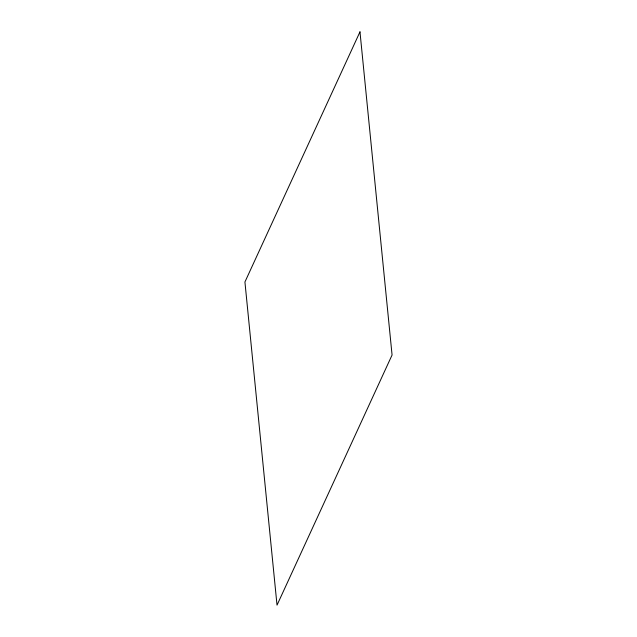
<?xml version="1.0" encoding="UTF-8"?>
<svg xmlns="http://www.w3.org/2000/svg" width="637" height="637" viewBox="0 0 637 637"><rect width="100%" height="100%" fill="white"/><g stroke="black" fill="none" stroke-linecap="round" stroke-linejoin="round"><path stroke-width="0.96" d="M359.977 31.85L244.927 281.984L277.023 605.15L392.073 355.016L359.977 31.85"/></g></svg>
